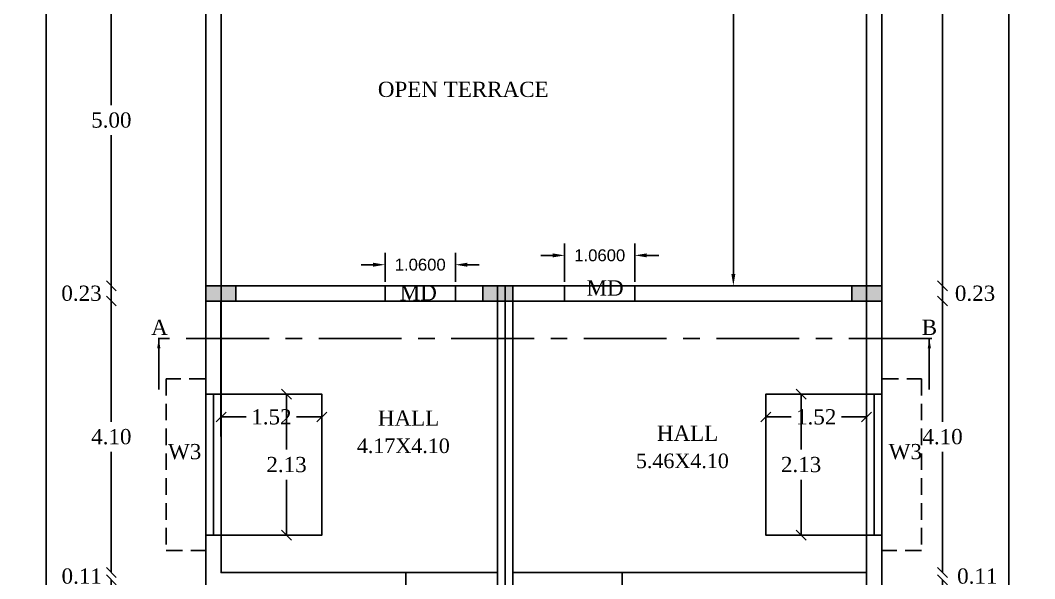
# Model space of a CAD drawing. Header units: metres. Extents: x 7889 to 8063, y -2348 to -2272.
# Drawn here: x 7954.78 to 7970.09, y -2328.62 to -2320.19 of the extents above; entities that cross this region are included whole.
import ezdxf

# ---------------------------------------------------------------- set-up
doc = ezdxf.new("R2010")
doc.units = ezdxf.units.M
doc.header["$MEASUREMENT"] = 0
doc.linetypes.add('CENTER', pattern=[2, 1.25, -0.25, 0.25, -0.25])
doc.linetypes.add('HIDDEN', pattern=[0.375, 0.25, -0.125])
for name, color, linetype in [('BLK_1_FLR_4_BLT_UP_AREA', 7, 'Continuous'), ('BLK_1_FLR_4_CARPET_AREA', 10, 'Continuous'), ('BLK_1_FLR_4_EXIT_WIDTH_DOOR', 2, 'Continuous'), ('BLK_1_FLR_4_REGULAR_ROOM_1', 2, 'Continuous'), ('BLK_1_FLR_4_REGULAR_ROOM_3', 117, 'Continuous'), ('BLK_1_FLR_4_ROOF_AREA', 7, 'Continuous'), ('BLK_1_FLR_4_ROOM_1_LIGHT_VENTILATION_4', 2, 'Continuous'), ('BLK_1_FLR_4_UNITFA_1', 2, 'Continuous'), ('BLK_1_FLR_4_UNITFA_2', 2, 'Continuous'), ('BLK_1_FLR_5_ROOF_AREA', 7, 'Continuous'), ('SOLAR_PANEL', 1, 'Continuous')]:
    doc.layers.add(name, color=color, linetype=linetype)
doc.layers.add('DIST_EXIT', color=7, linetype='Continuous', lineweight=0)
doc.styles.add('Isa-', font='times.ttf')
doc.styles.get("Standard").update_dxf_attribs({"font": 'arial.ttf'})
doc.styles.add('STYLE2', font='times.ttf')
doc.dimstyles.new('ISO-25', dxfattribs={"dimscale": 0, "dimtxt": 0.23, "dimasz": 0.15, "dimexe": 1.25, "dimexo": 0.625, "dimgap": 0.11, "dimtad": 0, "dimtih": 1, "dimtoh": 1, "dimzin": 1, "dimdsep": 46, "dimtxsty": 'STYLE2', "dimblk": 'OBLIQUE', "dimcen": 0, "dimse1": 1, "dimse2": 1, "dimclrd": 1, "dimclrt": 3, "dimadec": 0, "dimazin": 2, "dimtfac": 1, "dimtix": 1, "dimtofl": 0, "dimtmove": 0, "dimatfit": 3, "dimfxl": 0, "dimtolj": 1, "dimarcsym": 0})
doc.dimstyles.new('STANDARD$0', dxfattribs={"dimtxt": 0.5, "dimasz": 0.1, "dimexe": 2, "dimexo": 2, "dimgap": 0, "dimtad": 0, "dimzin": 0, "dimdsep": 46, "dimtxsty": 'Standard', "dimblk": 'OBLIQUE', "dimcen": -0.0625, "dimse1": 1, "dimse2": 1, "dimclrd": 3, "dimclre": 9, "dimadec": 0, "dimazin": 0, "dimtfac": 1, "dimtix": 1, "dimtofl": 0, "dimtmove": 2, "dimatfit": 3, "dimldrblk": 'OBLIQUE', "dimfxl": 0, "dimtolj": 1, "dimtzin": 0, "dimarcsym": 0})

# ---------------------------------------------------------------- blocks, each defined once
blk = doc.blocks.new('_Oblique')
at = {"color": 0, "linetype": 'ByBlock', "lineweight": -2}
blk.add_line((-0.5, -0.5), (0.5, 0.5), dxfattribs=at)
blk = doc.blocks.new('*D279')
at = {"color": 232, "lineweight": -2}
for p, q in [((7958.801, -2325.832), (7958.801, -2326.67)), ((7958.801, -2327.962), (7958.801, -2327.125))]:
    blk.add_line(p, q, dxfattribs=at)
at = {"layer": 'Defpoints', "color": 0}
for p in [(7959.333, -2325.832), (7958.801, -2327.962), (7959.333, -2327.962)]:
    blk.add_point(p, dxfattribs=at)
at = {"color": 232, "lineweight": -2, "xscale": 0.15, "yscale": 0.15, "zscale": 0.15}
for p, rotation in [((7958.801, -2325.832), 90), ((7958.801, -2327.962), 270)]:
    blk.add_blockref('_Oblique', p, dxfattribs=dict(at, rotation=rotation))
at = {"color": 232, "insert": (7958.801, -2326.897), "char_height": 0.23, "attachment_point": 5, "style": 'STYLE2'}
blk.add_mtext('\\A1;2.13', dxfattribs=at)
blk = doc.blocks.new('*D280')
at = {"color": 232, "lineweight": -2}
for p, q in [((7957.813, -2326.177), (7958.193, -2326.177)), ((7959.333, -2326.177), (7958.953, -2326.177))]:
    blk.add_line(p, q, dxfattribs=at)
at = {"layer": 'Defpoints', "color": 0}
for p in [(7957.813, -2325.832), (7959.333, -2325.832), (7957.813, -2326.177)]:
    blk.add_point(p, dxfattribs=at)
at = {"color": 232, "lineweight": -2, "xscale": 0.15, "yscale": 0.15, "zscale": 0.15, "rotation": 180}
blk.add_blockref('_Oblique', (7957.813, -2326.177), dxfattribs=at)
at = {"color": 232, "lineweight": -2, "xscale": 0.15, "yscale": 0.15, "zscale": 0.15}
blk.add_blockref('_Oblique', (7959.333, -2326.177), dxfattribs=at)
at = {"color": 232, "insert": (7958.573, -2326.177), "char_height": 0.23, "attachment_point": 5, "style": 'STYLE2'}
blk.add_mtext('\\A1;1.52', dxfattribs=at)
blk = doc.blocks.new('*D281')
at = {"color": 232, "lineweight": -2}
for p, q in [((7966.565, -2325.832), (7966.565, -2326.67)), ((7966.565, -2327.962), (7966.565, -2327.125))]:
    blk.add_line(p, q, dxfattribs=at)
at = {"layer": 'Defpoints', "color": 0}
for p in [(7966.033, -2325.832), (7966.033, -2327.962), (7966.565, -2327.962)]:
    blk.add_point(p, dxfattribs=at)
at = {"color": 232, "lineweight": -2, "xscale": 0.15, "yscale": 0.15, "zscale": 0.15}
for p, rotation in [((7966.565, -2325.832), 90), ((7966.565, -2327.962), 270)]:
    blk.add_blockref('_Oblique', p, dxfattribs=dict(at, rotation=rotation))
at = {"color": 232, "insert": (7966.565, -2326.897), "char_height": 0.23, "attachment_point": 5, "style": 'STYLE2'}
blk.add_mtext('\\A1;2.13', dxfattribs=at)
blk = doc.blocks.new('*D282')
at = {"color": 232, "lineweight": -2}
for p, q in [((7966.033, -2326.177), (7966.413, -2326.177)), ((7967.553, -2326.177), (7967.173, -2326.177))]:
    blk.add_line(p, q, dxfattribs=at)
at = {"layer": 'Defpoints', "color": 0}
for p in [(7966.033, -2325.832), (7967.553, -2325.832), (7967.553, -2326.177)]:
    blk.add_point(p, dxfattribs=at)
at = {"color": 232, "lineweight": -2, "xscale": 0.15, "yscale": 0.15, "zscale": 0.15, "rotation": 180}
blk.add_blockref('_Oblique', (7966.033, -2326.177), dxfattribs=at)
at = {"color": 232, "lineweight": -2, "xscale": 0.15, "yscale": 0.15, "zscale": 0.15}
blk.add_blockref('_Oblique', (7967.553, -2326.177), dxfattribs=at)
at = {"color": 232, "insert": (7966.793, -2326.177), "char_height": 0.23, "attachment_point": 5, "style": 'STYLE2'}
blk.add_mtext('\\A1;1.52', dxfattribs=at)
blk = doc.blocks.new('*D292')
at = {"color": 1, "lineweight": -2}
for p, q in [((7956.157, -2328.636), (7956.157, -2329.934)), ((7956.157, -2331.686), (7956.157, -2330.389))]:
    blk.add_line(p, q, dxfattribs=at)
at = {"layer": 'Defpoints', "color": 0}
for p in [(7956.157, -2328.636), (7958.881, -2328.636), (7958.786, -2331.686)]:
    blk.add_point(p, dxfattribs=at)
at = {"color": 1, "lineweight": -2, "xscale": 0.15, "yscale": 0.15, "zscale": 0.15}
for p, rotation in [((7956.157, -2328.636), 90), ((7956.157, -2331.686), 270)]:
    blk.add_blockref('_Oblique', p, dxfattribs=dict(at, rotation=rotation))
at = {"color": 3, "insert": (7956.157, -2330.161), "char_height": 0.23, "attachment_point": 5, "style": 'STYLE2'}
blk.add_mtext('\\A1;3.05', dxfattribs=at)
blk = doc.blocks.new('*D293')
at = {"color": 1, "lineweight": -2}
for p, q in [((7956.157, -2328.526), (7956.157, -2328.376)), ((7956.157, -2328.636), (7956.157, -2328.786))]:
    blk.add_line(p, q, dxfattribs=at)
at = {"layer": 'Defpoints', "color": 0}
for p in [(7956.157, -2328.526), (7958.871, -2328.526), (7958.881, -2328.636)]:
    blk.add_point(p, dxfattribs=at)
at = {"color": 1, "lineweight": -2, "xscale": 0.15, "yscale": 0.15, "zscale": 0.15}
for p, rotation in [((7956.157, -2328.526), 270), ((7956.157, -2328.636), 90)]:
    blk.add_blockref('_Oblique', p, dxfattribs=dict(at, rotation=rotation))
at = {"color": 3, "insert": (7955.71, -2328.581), "char_height": 0.23, "attachment_point": 5, "style": 'STYLE2'}
blk.add_mtext('\\A1;0.11', dxfattribs=at)
blk = doc.blocks.new('*D294')
at = {"color": 1, "lineweight": -2}
for p, q in [((7956.157, -2324.426), (7956.157, -2326.249)), ((7956.157, -2328.526), (7956.157, -2326.704))]:
    blk.add_line(p, q, dxfattribs=at)
at = {"layer": 'Defpoints', "color": 0}
for p in [(7956.157, -2324.426), (7958.914, -2324.426), (7958.871, -2328.526)]:
    blk.add_point(p, dxfattribs=at)
at = {"color": 1, "lineweight": -2, "xscale": 0.15, "yscale": 0.15, "zscale": 0.15}
for p, rotation in [((7956.157, -2324.426), 90), ((7956.157, -2328.526), 270)]:
    blk.add_blockref('_Oblique', p, dxfattribs=dict(at, rotation=rotation))
at = {"color": 3, "insert": (7956.157, -2326.476), "char_height": 0.23, "attachment_point": 5, "style": 'STYLE2'}
blk.add_mtext('\\A1;4.10', dxfattribs=at)
blk = doc.blocks.new('*D295')
at = {"color": 1, "lineweight": -2}
blk.add_line((7956.157, -2324.426), (7956.157, -2324.196), dxfattribs=at)
at = {"layer": 'Defpoints', "color": 0}
for p in [(7956.157, -2324.196), (7958.914, -2324.196), (7958.914, -2324.426)]:
    blk.add_point(p, dxfattribs=at)
at = {"color": 1, "lineweight": -2, "xscale": 0.15, "yscale": 0.15, "zscale": 0.15}
for p, rotation in [((7956.157, -2324.196), 90), ((7956.157, -2324.426), 270)]:
    blk.add_blockref('_Oblique', p, dxfattribs=dict(at, rotation=rotation))
at = {"color": 3, "insert": (7955.707, -2324.311), "char_height": 0.23, "attachment_point": 5, "style": 'STYLE2'}
blk.add_mtext('\\A1;0.23', dxfattribs=at)
blk = doc.blocks.new('*D296')
at = {"color": 1, "lineweight": -2}
for p, q in [((7956.157, -2319.196), (7956.157, -2321.469)), ((7956.157, -2324.196), (7956.157, -2321.924))]:
    blk.add_line(p, q, dxfattribs=at)
at = {"layer": 'Defpoints', "color": 0}
for p in [(7956.157, -2319.196), (7959.266, -2319.196), (7958.914, -2324.196)]:
    blk.add_point(p, dxfattribs=at)
at = {"color": 1, "lineweight": -2, "xscale": 0.15, "yscale": 0.15, "zscale": 0.15}
for p, rotation in [((7956.157, -2319.196), 90), ((7956.157, -2324.196), 270)]:
    blk.add_blockref('_Oblique', p, dxfattribs=dict(at, rotation=rotation))
at = {"color": 3, "insert": (7956.157, -2321.696), "char_height": 0.23, "attachment_point": 5, "style": 'STYLE2'}
blk.add_mtext('\\A1;5.00', dxfattribs=at)
blk = doc.blocks.new('*D304')
at = {"color": 1, "lineweight": -2}
for p, q in [((7955.175, -2300.656), (7955.175, -2319.394)), ((7955.175, -2338.586), (7955.175, -2319.849))]:
    blk.add_line(p, q, dxfattribs=at)
at = {"layer": 'Defpoints', "color": 0}
for p in [(7955.175, -2300.656), (7963.183, -2300.656), (7963.183, -2338.586)]:
    blk.add_point(p, dxfattribs=at)
at = {"color": 1, "lineweight": -2, "xscale": 0.15, "yscale": 0.15, "zscale": 0.15}
for p, rotation in [((7955.175, -2300.656), 90), ((7955.175, -2338.586), 270)]:
    blk.add_blockref('_Oblique', p, dxfattribs=dict(at, rotation=rotation))
at = {"color": 3, "insert": (7955.175, -2319.621), "char_height": 0.23, "attachment_point": 5, "style": 'STYLE2'}
blk.add_mtext('\\A1;37.93', dxfattribs=at)
blk = doc.blocks.new('*D311')
at = {"color": 1, "lineweight": -2}
for p, q in [((7968.7, -2328.636), (7968.7, -2329.934)), ((7968.7, -2331.686), (7968.7, -2330.389))]:
    blk.add_line(p, q, dxfattribs=at)
at = {"layer": 'Defpoints', "color": 0}
for p in [(7966.877, -2328.636), (7968.7, -2328.636), (7967.147, -2331.686)]:
    blk.add_point(p, dxfattribs=at)
at = {"color": 1, "lineweight": -2, "xscale": 0.15, "yscale": 0.15, "zscale": 0.15}
for p, rotation in [((7968.7, -2328.636), 90), ((7968.7, -2331.686), 270)]:
    blk.add_blockref('_Oblique', p, dxfattribs=dict(at, rotation=rotation))
at = {"color": 3, "insert": (7968.7, -2330.161), "char_height": 0.23, "attachment_point": 5, "style": 'STYLE2'}
blk.add_mtext('\\A1;3.05', dxfattribs=at)
blk = doc.blocks.new('*D312')
at = {"color": 1, "lineweight": -2}
for p, q in [((7968.7, -2328.526), (7968.7, -2328.376)), ((7968.7, -2328.636), (7968.7, -2328.786))]:
    blk.add_line(p, q, dxfattribs=at)
at = {"layer": 'Defpoints', "color": 0}
for p in [(7966.877, -2328.636), (7966.895, -2328.526), (7968.7, -2328.526)]:
    blk.add_point(p, dxfattribs=at)
at = {"color": 1, "lineweight": -2, "xscale": 0.15, "yscale": 0.15, "zscale": 0.15}
for p, rotation in [((7968.7, -2328.526), 270), ((7968.7, -2328.636), 90)]:
    blk.add_blockref('_Oblique', p, dxfattribs=dict(at, rotation=rotation))
at = {"color": 3, "insert": (7969.224, -2328.581), "char_height": 0.23, "attachment_point": 5, "style": 'STYLE2'}
blk.add_mtext('\\A1;0.11', dxfattribs=at)
blk = doc.blocks.new('*D313')
at = {"color": 1, "lineweight": -2}
for p, q in [((7968.7, -2324.426), (7968.7, -2326.249)), ((7968.7, -2328.526), (7968.7, -2326.704))]:
    blk.add_line(p, q, dxfattribs=at)
at = {"layer": 'Defpoints', "color": 0}
for p in [(7966.674, -2324.426), (7968.7, -2324.426), (7966.895, -2328.526)]:
    blk.add_point(p, dxfattribs=at)
at = {"color": 1, "lineweight": -2, "xscale": 0.15, "yscale": 0.15, "zscale": 0.15}
for p, rotation in [((7968.7, -2324.426), 90), ((7968.7, -2328.526), 270)]:
    blk.add_blockref('_Oblique', p, dxfattribs=dict(at, rotation=rotation))
at = {"color": 3, "insert": (7968.7, -2326.476), "char_height": 0.23, "attachment_point": 5, "style": 'STYLE2'}
blk.add_mtext('\\A1;4.10', dxfattribs=at)
blk = doc.blocks.new('*D345')
at = {"color": 1, "lineweight": -2}
blk.add_line((7968.7, -2324.426), (7968.7, -2324.196), dxfattribs=at)
at = {"layer": 'Defpoints', "color": 0}
for p in [(7966.686, -2324.196), (7968.7, -2324.196), (7966.674, -2324.426)]:
    blk.add_point(p, dxfattribs=at)
at = {"color": 1, "lineweight": -2, "xscale": 0.15, "yscale": 0.15, "zscale": 0.15}
for p, rotation in [((7968.7, -2324.196), 90), ((7968.7, -2324.426), 270)]:
    blk.add_blockref('_Oblique', p, dxfattribs=dict(at, rotation=rotation))
at = {"color": 3, "insert": (7969.19, -2324.311), "char_height": 0.23, "attachment_point": 5, "style": 'STYLE2'}
blk.add_mtext('\\A1;0.23', dxfattribs=at)
blk = doc.blocks.new('*D346')
at = {"color": 1, "lineweight": -2}
for p, q in [((7968.7, -2300.886), (7968.7, -2312.314)), ((7968.7, -2324.196), (7968.7, -2312.769))]:
    blk.add_line(p, q, dxfattribs=at)
at = {"layer": 'Defpoints', "color": 0}
for p in [(7966.101, -2300.886), (7968.7, -2300.886), (7966.686, -2324.196)]:
    blk.add_point(p, dxfattribs=at)
at = {"color": 1, "lineweight": -2, "xscale": 0.15, "yscale": 0.15, "zscale": 0.15}
for p, rotation in [((7968.7, -2300.886), 90), ((7968.7, -2324.196), 270)]:
    blk.add_blockref('_Oblique', p, dxfattribs=dict(at, rotation=rotation))
at = {"color": 3, "insert": (7968.7, -2312.541), "char_height": 0.23, "attachment_point": 5, "style": 'STYLE2'}
blk.add_mtext('\\A1;23.31', dxfattribs=at)
blk = doc.blocks.new('*D77')
at = {"color": 1, "lineweight": -2}
for p, q in [((7969.698, -2300.656), (7969.698, -2319.394)), ((7969.698, -2338.586), (7969.698, -2319.849))]:
    blk.add_line(p, q, dxfattribs=at)
at = {"layer": 'Defpoints', "color": 0}
for p in [(7963.183, -2300.656), (7969.698, -2300.656), (7963.183, -2338.586)]:
    blk.add_point(p, dxfattribs=at)
at = {"color": 1, "lineweight": -2, "xscale": 0.15, "yscale": 0.15, "zscale": 0.15}
for p, rotation in [((7969.698, -2300.656), 90), ((7969.698, -2338.586), 270)]:
    blk.add_blockref('_Oblique', p, dxfattribs=dict(at, rotation=rotation))
at = {"color": 3, "insert": (7969.698, -2319.621), "char_height": 0.23, "attachment_point": 5, "style": 'STYLE2'}
blk.add_mtext('\\A1;37.93', dxfattribs=at)
blk = doc.blocks.new('*D153')
at = {"layer": 'BLK_1_FLR_4_EXIT_WIDTH_DOOR', "color": 0, "lineweight": -2}
for p, q in [((7962.997, -2324.134), (7962.997, -2323.557)), ((7964.057, -2324.134), (7964.057, -2323.557)), ((7962.817, -2323.737), (7962.637, -2323.737)), ((7964.237, -2323.737), (7964.417, -2323.737))]:
    blk.add_line(p, q, dxfattribs=at)
at = {"layer": 'BLK_1_FLR_4_EXIT_WIDTH_DOOR', "color": 0}
for points in [[(7962.817, -2323.707), (7962.817, -2323.767), (7962.997, -2323.737)], [(7964.237, -2323.707), (7964.237, -2323.767), (7964.057, -2323.737)]]:
    blk.add_solid(points, dxfattribs=at)
at = {"layer": 'Defpoints', "color": 0}
for p in [(7964.057, -2323.737), (7962.997, -2324.196), (7964.057, -2324.196)]:
    blk.add_point(p, dxfattribs=at)
at = {"layer": 'BLK_1_FLR_4_EXIT_WIDTH_DOOR', "color": 0, "insert": (7963.527, -2323.737), "char_height": 0.18, "attachment_point": 5}
blk.add_mtext('\\A1;1.0600', dxfattribs=at)
blk = doc.blocks.new('*D154')
at = {"layer": 'BLK_1_FLR_4_EXIT_WIDTH_DOOR', "color": 0, "lineweight": -2}
for p, q in [((7960.288, -2324.134), (7960.288, -2323.698)), ((7961.348, -2324.134), (7961.348, -2323.698)), ((7960.108, -2323.878), (7959.928, -2323.878)), ((7961.528, -2323.878), (7961.708, -2323.878))]:
    blk.add_line(p, q, dxfattribs=at)
at = {"layer": 'BLK_1_FLR_4_EXIT_WIDTH_DOOR', "color": 0}
for points in [[(7960.108, -2323.848), (7960.108, -2323.908), (7960.288, -2323.878)], [(7961.528, -2323.848), (7961.528, -2323.908), (7961.348, -2323.878)]]:
    blk.add_solid(points, dxfattribs=at)
at = {"layer": 'Defpoints', "color": 0}
for p in [(7960.288, -2323.878), (7960.288, -2324.196), (7961.348, -2324.196)]:
    blk.add_point(p, dxfattribs=at)
at = {"layer": 'BLK_1_FLR_4_EXIT_WIDTH_DOOR', "color": 0, "insert": (7960.818, -2323.878), "char_height": 0.18, "attachment_point": 5}
blk.add_mtext('\\A1;1.0600', dxfattribs=at)
blk = doc.blocks.new('*D155')
at = {"layer": 'Defpoints', "color": 0}
for p in [(7965.543, -2314.433), (7965.543, -2324.196), (7965.543, -2324.196)]:
    blk.add_point(p, dxfattribs=at)
at = {"layer": 'DIST_EXIT', "color": 0, "lineweight": -2}
for p, q in [((7965.606, -2314.433), (7965.723, -2314.433)), ((7965.543, -2314.613), (7965.543, -2319.133)), ((7965.543, -2324.016), (7965.543, -2319.497)), ((7965.606, -2324.196), (7965.723, -2324.196))]:
    blk.add_line(p, q, dxfattribs=at)
at = {"layer": 'DIST_EXIT', "color": 0}
for points in [[(7965.513, -2314.613), (7965.573, -2314.613), (7965.543, -2314.433)], [(7965.513, -2324.016), (7965.573, -2324.016), (7965.543, -2324.196)]]:
    blk.add_solid(points, dxfattribs=at)
at = {"layer": 'DIST_EXIT', "color": 0, "insert": (7965.543, -2319.315), "char_height": 0.18, "attachment_point": 5}
blk.add_mtext('\\A1;9.7637', dxfattribs=at)

msp = doc.modelspace()

# ---------------------------------------------------------------- hatches: boundary and pattern name
for points in [[(7958.03324, -2324.4265), (7958.03324, -2324.1965), (7957.58324, -2324.1965), (7957.58324, -2324.4265)], [(7962.21324, -2324.4265), (7962.21324, -2324.1965), (7961.76324, -2324.1965), (7961.76324, -2324.4265)], [(7967.78324, -2324.4265), (7967.78324, -2324.1965), (7967.33324, -2324.1965), (7967.33324, -2324.4265)]]:
    msp.add_hatch(color=5).paths.add_polyline_path(points)

# ---------------------------------------------------------------- linework, layer by layer
for p, q in [((7957.81324, -2300.8865), (7957.81324, -2328.5265)), ((7967.55324, -2337.0865), (7967.55324, -2304.6865)), ((7967.55324, -2328.5265), (7967.55324, -2307.2465)), ((7957.81324, -2324.1965), (7958.03324, -2324.1965)), ((7957.81324, -2324.1965), (7960.28798, -2324.1965)), ((7960.28798, -2324.4265), (7960.28798, -2324.1965)), ((7961.34798, -2324.1965), (7962.99669, -2324.1965)), ((7961.34798, -2324.4265), (7961.34798, -2324.1965)), ((7961.98324, -2324.1965), (7961.98324, -2334.4965)), ((7962.21324, -2324.1965), (7962.21324, -2334.6065)), ((7962.99669, -2324.4265), (7962.99669, -2324.1965)), ((7964.05669, -2324.1965), (7967.78324, -2324.1965)), ((7964.05669, -2324.4265), (7964.05669, -2324.1965)), ((7957.81324, -2324.4265), (7958.03324, -2324.4265)), ((7957.81324, -2324.4265), (7960.28798, -2324.4265)), ((7961.34798, -2324.4265), (7962.99669, -2324.4265)), ((7964.05669, -2324.4265), (7967.78324, -2324.4265)), ((7957.81324, -2328.5265), (7960.60324, -2328.5265)), ((7960.60324, -2328.5265), (7960.60324, -2330.6865)), ((7963.86324, -2328.5265), (7967.55324, -2328.5265)), ((7963.86324, -2330.6865), (7963.86324, -2328.5265))]:
    msp.add_line(p, q)
at = {"color": 90, "linetype": 'CENTER'}
msp.add_line((7968.53644, -2324.99208), (7956.86402, -2324.99208), dxfattribs=at)
at = {"color": 2}
for p, q in [((7957.69824, -2327.96239), (7957.69824, -2325.83239)), ((7967.66824, -2327.96239), (7967.66824, -2325.83239))]:
    msp.add_line(p, q, dxfattribs=at)
at = {"color": 90}
msp.add_lwpolyline([(7967.78324, -2300.6565), (7957.58324, -2300.6565), (7957.58324, -2338.5865), (7963.18324, -2338.5865), (7963.18324, -2337.0865), (7967.78324, -2337.0865)], close=True, dxfattribs=at)
msp.add_lwpolyline([(7967.78324, -2300.6565), (7957.58324, -2300.6565), (7957.58324, -2338.5865), (7963.18324, -2338.5865), (7963.18324, -2337.0865), (7967.78324, -2337.0865)], close=True)
at = {"color": 5}
for points in [[(7957.58324, -2324.4265), (7957.58324, -2324.1965), (7958.03324, -2324.1965), (7958.03324, -2324.4265)], [(7961.76324, -2324.4265), (7961.76324, -2324.1965), (7962.21324, -2324.1965), (7962.21324, -2324.4265)], [(7967.33324, -2324.4265), (7967.33324, -2324.1965), (7967.78324, -2324.1965), (7967.78324, -2324.4265)]]:
    msp.add_lwpolyline(points, close=True, dxfattribs=at)
at = {"color": 2, "linetype": 'HIDDEN'}
for points in [[(7957.58324, -2325.60239), (7957.58324, -2325.60239), (7956.98324, -2325.60239), (7956.98324, -2328.19239), (7956.98324, -2328.19239), (7957.58324, -2328.19239)], [(7967.78324, -2325.60239), (7967.78324, -2325.60239), (7968.38324, -2325.60239), (7968.38324, -2328.19239), (7968.38324, -2328.19239), (7967.78324, -2328.19239)]]:
    msp.add_lwpolyline(points, dxfattribs=at)
at = {"color": 2}
for points in [[(7957.58324, -2325.83239), (7957.81324, -2325.83239), (7957.81324, -2327.96239), (7957.58324, -2327.96239)], [(7967.78324, -2325.83239), (7967.55324, -2325.83239), (7967.55324, -2327.96239), (7967.78324, -2327.96239)]]:
    msp.add_lwpolyline(points, close=True, dxfattribs=at)
at = {"layer": 'BLK_1_FLR_4_BLT_UP_AREA', "color": 3}
msp.add_lwpolyline([(7957.58324, -2324.1965), (7967.78324, -2324.1965), (7967.78324, -2337.0865), (7963.18324, -2337.0865), (7963.18324, -2338.5865), (7957.58324, -2338.5865)], close=True, dxfattribs=at)
at = {"layer": 'BLK_1_FLR_4_CARPET_AREA', "color": 25}
for points in [[(7960.60324, -2330.6865), (7960.60324, -2328.5265), (7957.81324, -2328.5265), (7957.80824, -2324.4265), (7961.98324, -2324.4265), (7961.98324, -2334.6065)], [(7962.21324, -2334.4965), (7962.21324, -2324.4265), (7967.55324, -2324.4265), (7967.55324, -2328.5265), (7963.86324, -2328.5265), (7963.86324, -2330.6865)]]:
    msp.add_lwpolyline(points, dxfattribs=at)
at = {"layer": 'BLK_1_FLR_4_REGULAR_ROOM_1', "color": 2}
msp.add_lwpolyline([(7957.81324, -2328.5265), (7961.98324, -2328.5265), (7961.98324, -2324.4265), (7957.81324, -2324.4265)], close=True, dxfattribs=at)
at = {"layer": 'BLK_1_FLR_4_REGULAR_ROOM_3', "color": 2}
msp.add_lwpolyline([(7962.21324, -2324.4265), (7967.55324, -2324.4265), (7967.55324, -2328.5265), (7962.21324, -2328.5265)], close=True, dxfattribs=at)
at = {"layer": 'BLK_1_FLR_4_ROOF_AREA', "color": 54}
msp.add_lwpolyline([(7957.58324, -2324.1965), (7967.78324, -2324.1965), (7967.78324, -2337.0865), (7963.18324, -2337.0865), (7963.18324, -2338.5865), (7957.58324, -2338.5865)], close=True, dxfattribs=at)
at = {"layer": 'BLK_1_FLR_4_ROOM_1_LIGHT_VENTILATION_4', "color": 2}
for points in [[(7957.81324, -2327.96239), (7957.81324, -2325.83239), (7959.33324, -2325.83239), (7959.33324, -2327.96239)], [(7967.55324, -2327.96239), (7967.55324, -2325.83239), (7966.03324, -2325.83239), (7966.03324, -2327.96239)]]:
    msp.add_lwpolyline(points, close=True, dxfattribs=at)
at = {"layer": 'BLK_1_FLR_4_UNITFA_1', "color": 234}
msp.add_lwpolyline([(7957.58324, -2324.1965), (7962.09824, -2324.1965), (7962.09824, -2334.5515), (7963.06824, -2334.5515), (7963.06824, -2337.08322), (7963.18324, -2337.0865), (7963.18324, -2338.5865), (7957.58324, -2338.5865)], close=True, dxfattribs=at)
at = {"layer": 'BLK_1_FLR_4_UNITFA_2', "color": 234}
msp.add_lwpolyline([(7962.09824, -2324.1965), (7962.09824, -2334.5515), (7963.06824, -2334.5515), (7963.06824, -2337.08322), (7967.78324, -2337.0865), (7967.78324, -2324.1965)], close=True, dxfattribs=at)
at = {"layer": 'BLK_1_FLR_5_ROOF_AREA', "color": 54}
msp.add_lwpolyline([(7967.78324, -2324.1965), (7957.58324, -2324.1965), (7957.58324, -2319.1965), (7964.94324, -2319.1965), (7964.94324, -2311.3065), (7957.58324, -2311.3065), (7957.58324, -2300.6565), (7967.78324, -2300.6565)], close=True, dxfattribs=at)
at = {"layer": 'SOLAR_PANEL', "color": 3}
msp.add_lwpolyline([(7967.55324, -2324.1965), (7957.81324, -2324.1965), (7957.81324, -2319.1965), (7964.94324, -2319.1965), (7964.94324, -2311.3065), (7957.81324, -2311.3065), (7957.81324, -2306.0165), (7962.21324, -2306.0165), (7962.21324, -2300.8865), (7967.55824, -2300.8865)], close=True, dxfattribs=at)

# ---------------------------------------------------------------- texts
at = {"color": 230, "style": 'Isa-'}
for s, p in [('OPEN TERRACE', (7960.179, -2321.3452)), ('HALL', (7960.179, -2326.30937)), ('HALL', (7964.38927, -2326.53727))]:
    msp.add_text(s, height=0.23, dxfattribs=at).set_placement(p)
at = {"color": 2, "style": 'Isa-'}
for s, p in [('MD', (7960.50922, -2324.41691)), ('MD', (7963.32778, -2324.34415)), ('A', (7956.75874, -2324.93791)), ('B', (7968.38554, -2324.93791)), ('W3', (7957.01297, -2326.81434)), ('W3', (7967.88688, -2326.81434))]:
    msp.add_text(s, height=0.23, dxfattribs=at).set_placement(p)
at = {"color": 3, "style": 'Isa-'}
for s, p in [('4.17X4.10', (7959.86179, -2326.72165)), ('5.46X4.10', (7964.07206, -2326.94955))]:
    msp.add_text(s, height=0.22, dxfattribs=at).set_placement(p)

# ---------------------------------------------------------------- dimensions: what is measured, and where the dimension line sits
at = {"color": 90}
for base, p1, p2, override, picture, middle in [((7955.17524, -2300.6565), (7963.18324, -2338.5865), (7963.18324, -2300.6565), {"dimscale": 1, "dimfxl": 75, "dimarcsym": 2}, '*D304', (7955.17524, -2319.6215)), ((7969.69835, -2300.6565), (7963.18324, -2338.5865), (7963.18324, -2300.6565), {"dimscale": 1, "dimfxl": 75, "dimarcsym": 2}, '*D77', (7969.69835, -2319.6215)), ((7968.69985, -2300.8865), (7966.68611, -2324.1965), (7966.10145, -2300.8865), {"dimscale": 1, "dimtmove": 1, "dimfxl": 75, "dimarcsym": 2}, '*D346', (7968.69985, -2312.5415)), ((7956.15674, -2319.1965), (7958.91427, -2324.1965), (7959.26579, -2319.1965), {"dimscale": 1, "dimtmove": 1, "dimfxl": 75, "dimarcsym": 2}, '*D296', (7956.15674, -2321.6965)), ((7956.15674, -2324.4265), (7958.87132, -2328.5265), (7958.91427, -2324.4265), {"dimscale": 1, "dimtmove": 1, "dimfxl": 75, "dimarcsym": 2}, '*D294', (7956.15674, -2326.4765)), ((7968.69985, -2324.4265), (7966.89487, -2328.5265), (7966.6742, -2324.4265), {"dimscale": 1, "dimtmove": 1, "dimfxl": 75, "dimarcsym": 2}, '*D313', (7968.69985, -2326.4765)), ((7956.15674, -2328.6365), (7958.78639, -2331.6865), (7958.88115, -2328.6365), {"dimscale": 1, "dimtmove": 1, "dimfxl": 75, "dimarcsym": 2}, '*D292', (7956.15674, -2330.1615)), ((7968.69985, -2328.6365), (7967.14651, -2331.6865), (7966.87699, -2328.6365), {"dimscale": 1, "dimtmove": 1, "dimfxl": 75, "dimarcsym": 2}, '*D311', (7968.69985, -2330.1615))]:
    dim = msp.add_linear_dim(base=base, p1=p1, p2=p2, angle=90, dimstyle='ISO-25', override=override, dxfattribs=at)
    dim.commit()
    dim.dimension.update_dxf_attribs({"geometry": picture, "text_midpoint": middle})
for base, p1, p2, picture, middle in [((7956.15674, -2324.1965), (7958.91427, -2324.4265), (7958.91427, -2324.1965), '*D295', (7955.70689, -2324.3115)), ((7968.69985, -2324.1965), (7966.6742, -2324.4265), (7966.68611, -2324.1965), '*D345', (7969.18989, -2324.3115)), ((7956.15674, -2328.5265), (7958.88115, -2328.6365), (7958.87132, -2328.5265), '*D293', (7955.71038, -2328.5815)), ((7968.69985, -2328.5265), (7966.87699, -2328.6365), (7966.89487, -2328.5265), '*D312', (7969.22382, -2328.5815))]:
    dim = msp.add_linear_dim(base=base, p1=p1, p2=p2, angle=90, dimstyle='ISO-25', override={"dimscale": 1, "dimtmove": 2, "dimfxl": 75, "dimarcsym": 2}, dxfattribs=at)
    dim.commit()
    dim.dimension.update_dxf_attribs({"geometry": picture, "text_midpoint": middle, "dimtype": 160})
at = {"color": 3}
dim = msp.add_linear_dim(base=(7957.81324, -2326.17668), p1=(7959.33324, -2325.83239), p2=(7957.81324, -2325.83239), dimstyle='ISO-25', override={"dimscale": 1, "dimclrd": 232, "dimclrt": 232, "dimfxl": 75, "dimarcsym": 2}, dxfattribs=at)
dim.commit()
dim.dimension.update_dxf_attribs({"geometry": '*D280', "text_midpoint": (7958.57324, -2326.17668)})
for base, p1, p2, angle, picture, middle in [((7958.801, -2327.96239), (7959.33324, -2325.83239), (7959.33324, -2327.96239), 90, '*D279', (7958.801, -2326.89739)), ((7967.55324, -2326.17668), (7966.03324, -2325.83239), (7967.55324, -2325.83239), 180, '*D282', (7966.79324, -2326.17668)), ((7966.56548, -2327.96239), (7966.03324, -2325.83239), (7966.03324, -2327.96239), 90, '*D281', (7966.56548, -2326.89739))]:
    dim = msp.add_linear_dim(base=base, p1=p1, p2=p2, angle=angle, dimstyle='ISO-25', override={"dimscale": 1, "dimclrd": 232, "dimclrt": 232, "dimfxl": 75, "dimarcsym": 2}, dxfattribs=at)
    dim.commit()
    dim.dimension.update_dxf_attribs({"geometry": picture, "text_midpoint": middle})
at = {"layer": 'BLK_1_FLR_4_EXIT_WIDTH_DOOR', "color": 2}
for base, p1, p2, picture, middle in [((7964.05669, -2323.73724), (7962.99669, -2324.1965), (7964.05669, -2324.1965), '*D153', (7963.52669, -2323.73724)), ((7960.28798, -2323.87767), (7961.34798, -2324.1965), (7960.28798, -2324.1965), '*D154', (7960.81798, -2323.87767))]:
    dim = msp.add_linear_dim(base=base, p1=p1, p2=p2, dimstyle='STANDARD$0', override={"dimtxt": 0.18, "dimasz": 0.18, "dimexe": 0.18, "dimexo": 0.0625, "dimgap": 0.09, "dimtih": 1, "dimtoh": 1, "dimdec": 4, "dimcen": 0.09, "dimse1": 0, "dimse2": 0, "dimclrd": 0, "dimclre": 0, "dimtdec": 4, "dimtix": 0, "dimtmove": 0}, dxfattribs=at)
    dim.commit()
    dim.dimension.update_dxf_attribs({"geometry": picture, "text_midpoint": middle})
at = {"layer": 'DIST_EXIT'}
dim = msp.add_aligned_dim(p1=(7965.54324, -2314.4328), p2=(7965.54324, -2324.1965), distance=0, dimstyle='STANDARD$0', override={"dimtxt": 0.18, "dimasz": 0.18, "dimexe": 0.18, "dimexo": 0.0625, "dimgap": 0.09, "dimtih": 1, "dimtoh": 1, "dimdec": 4, "dimcen": 0.09, "dimse1": 0, "dimse2": 0, "dimclrd": 0, "dimclre": 0, "dimtdec": 4, "dimtix": 0, "dimtmove": 0}, dxfattribs=at)
dim.commit()
dim.dimension.update_dxf_attribs({"geometry": '*D155', "text_midpoint": (7965.54324, -2319.31465)})

# ---------------------------------------------------------------- leaders
at = {"color": 90}
for points in [[(7956.87315, -2324.99208), (7956.87315, -2325.76233)], [(7968.49995, -2324.99208), (7968.49995, -2325.76233)]]:
    msp.add_leader(points, dimstyle='ISO-25', override={"dimscale": 1, "dimfxl": 75, "dimarcsym": 2}, dxfattribs=at)

doc.saveas('drawing.dxf')
